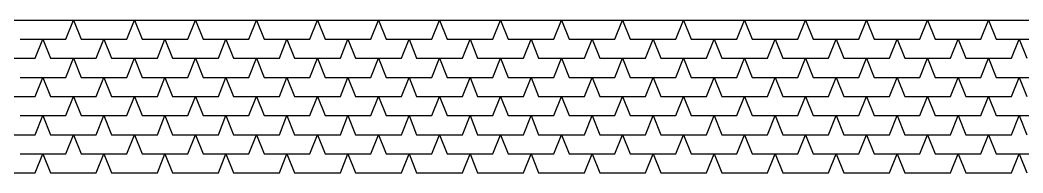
# Model space of a CAD drawing. Header units: inches. Extents: x 86794 to 87086, y 41803 to 41823.
# Drawn here: x 87032.651 to 87035.281, y 41821.33 to 41821.73 of the extents above; entities that cross this region are included whole.
import ezdxf

# ---------------------------------------------------------------- set-up
doc = ezdxf.new("R2010")
doc.units = ezdxf.units.IN
doc.header["$MEASUREMENT"] = 0

msp = doc.modelspace()

# ---------------------------------------------------------------- linework, layer by layer
at = {"ltscale": 0.006}
msp.add_line((87029.6509, 41821.7295), (87037.8509, 41821.7295), dxfattribs=at)
at = {"color": 250}
for p, q in [((87032.7709, 41821.6795), (87032.7909, 41821.7295)), ((87032.7909, 41821.7295), (87032.8109, 41821.6795)), ((87032.9309, 41821.6795), (87032.9509, 41821.7295)), ((87032.9509, 41821.7295), (87032.9709, 41821.6795)), ((87033.0909, 41821.6795), (87033.1109, 41821.7295)), ((87033.1109, 41821.7295), (87033.1309, 41821.6795)), ((87033.2509, 41821.6795), (87033.2709, 41821.7295)), ((87033.2709, 41821.7295), (87033.2909, 41821.6795)), ((87033.4109, 41821.6795), (87033.4309, 41821.7295)), ((87033.4309, 41821.7295), (87033.4509, 41821.6795)), ((87033.5709, 41821.6795), (87033.5909, 41821.7295)), ((87033.5909, 41821.7295), (87033.6109, 41821.6795)), ((87033.7309, 41821.6795), (87033.7509, 41821.7295)), ((87033.7509, 41821.7295), (87033.7709, 41821.6795)), ((87033.8909, 41821.6795), (87033.9109, 41821.7295)), ((87033.9109, 41821.7295), (87033.9309, 41821.6795)), ((87034.0509, 41821.6795), (87034.0709, 41821.7295)), ((87034.0709, 41821.7295), (87034.0909, 41821.6795)), ((87034.2109, 41821.6795), (87034.2309, 41821.7295)), ((87034.2309, 41821.7295), (87034.2509, 41821.6795)), ((87034.3709, 41821.6795), (87034.3909, 41821.7295)), ((87034.3909, 41821.7295), (87034.4109, 41821.6795)), ((87034.5309, 41821.6795), (87034.5509, 41821.7295)), ((87034.5509, 41821.7295), (87034.5709, 41821.6795)), ((87034.6909, 41821.6795), (87034.7109, 41821.7295)), ((87034.7109, 41821.7295), (87034.7309, 41821.6795)), ((87034.8509, 41821.6795), (87034.8709, 41821.7295)), ((87034.8709, 41821.7295), (87034.8909, 41821.6795)), ((87035.0109, 41821.6795), (87035.0309, 41821.7295)), ((87035.0309, 41821.7295), (87035.0509, 41821.6795)), ((87035.1709, 41821.6795), (87035.1909, 41821.7295)), ((87035.1909, 41821.7295), (87035.2109, 41821.6795)), ((87032.6509, 41821.6795), (87032.7709, 41821.6795)), ((87032.6909, 41821.6295), (87032.7109, 41821.6795)), ((87032.7109, 41821.6795), (87032.7309, 41821.6295)), ((87032.8109, 41821.6795), (87032.9309, 41821.6795)), ((87032.8509, 41821.6295), (87032.8709, 41821.6795)), ((87032.8709, 41821.6795), (87032.8909, 41821.6295)), ((87032.9709, 41821.6795), (87033.0909, 41821.6795)), ((87033.0109, 41821.6295), (87033.0309, 41821.6795)), ((87033.0309, 41821.6795), (87033.0509, 41821.6295)), ((87033.1309, 41821.6795), (87033.2509, 41821.6795)), ((87033.1709, 41821.6295), (87033.1909, 41821.6795)), ((87033.1909, 41821.6795), (87033.2109, 41821.6295)), ((87033.2909, 41821.6795), (87033.4109, 41821.6795)), ((87033.3309, 41821.6295), (87033.3509, 41821.6795)), ((87033.3509, 41821.6795), (87033.3709, 41821.6295)), ((87033.4509, 41821.6795), (87033.5709, 41821.6795)), ((87033.4909, 41821.6295), (87033.5109, 41821.6795)), ((87033.5109, 41821.6795), (87033.5309, 41821.6295)), ((87033.6109, 41821.6795), (87033.7309, 41821.6795)), ((87033.6509, 41821.6295), (87033.6709, 41821.6795)), ((87033.6709, 41821.6795), (87033.6909, 41821.6295)), ((87033.7709, 41821.6795), (87033.8909, 41821.6795)), ((87033.8109, 41821.6295), (87033.8309, 41821.6795)), ((87033.8309, 41821.6795), (87033.8509, 41821.6295)), ((87033.9309, 41821.6795), (87034.0509, 41821.6795)), ((87033.9709, 41821.6295), (87033.9909, 41821.6795)), ((87033.9909, 41821.6795), (87034.0109, 41821.6295)), ((87034.0909, 41821.6795), (87034.2109, 41821.6795)), ((87034.1309, 41821.6295), (87034.1509, 41821.6795)), ((87034.1509, 41821.6795), (87034.1709, 41821.6295)), ((87034.2509, 41821.6795), (87034.3709, 41821.6795)), ((87034.2909, 41821.6295), (87034.3109, 41821.6795)), ((87034.3109, 41821.6795), (87034.3309, 41821.6295)), ((87034.4109, 41821.6795), (87034.5309, 41821.6795)), ((87034.4509, 41821.6295), (87034.4709, 41821.6795)), ((87034.4709, 41821.6795), (87034.4909, 41821.6295)), ((87034.5709, 41821.6795), (87034.6909, 41821.6795)), ((87034.6109, 41821.6295), (87034.6309, 41821.6795)), ((87034.6309, 41821.6795), (87034.6509, 41821.6295)), ((87034.7309, 41821.6795), (87034.8509, 41821.6795)), ((87034.7709, 41821.6295), (87034.7909, 41821.6795)), ((87034.7909, 41821.6795), (87034.8109, 41821.6295)), ((87034.8909, 41821.6795), (87035.0109, 41821.6795)), ((87034.9309, 41821.6295), (87034.9509, 41821.6795)), ((87034.9509, 41821.6795), (87034.9709, 41821.6295)), ((87035.0509, 41821.6795), (87035.1709, 41821.6795)), ((87035.0909, 41821.6295), (87035.1109, 41821.6795)), ((87035.1109, 41821.6795), (87035.1309, 41821.6295)), ((87035.2109, 41821.6795), (87035.3309, 41821.6795)), ((87035.2509, 41821.6295), (87035.2709, 41821.6795)), ((87035.2709, 41821.6795), (87035.2909, 41821.6295)), ((87032.5709, 41821.6295), (87032.6909, 41821.6295)), ((87032.7309, 41821.6295), (87032.8509, 41821.6295)), ((87032.7709, 41821.5795), (87032.7909, 41821.6295)), ((87032.7909, 41821.6295), (87032.8109, 41821.5795)), ((87032.8909, 41821.6295), (87033.0109, 41821.6295)), ((87032.9309, 41821.5795), (87032.9509, 41821.6295)), ((87032.9509, 41821.6295), (87032.9709, 41821.5795)), ((87033.0509, 41821.6295), (87033.1709, 41821.6295)), ((87033.0909, 41821.5795), (87033.1109, 41821.6295)), ((87033.1109, 41821.6295), (87033.1309, 41821.5795)), ((87033.2109, 41821.6295), (87033.3309, 41821.6295)), ((87033.2509, 41821.5795), (87033.2709, 41821.6295)), ((87033.2709, 41821.6295), (87033.2909, 41821.5795)), ((87033.3709, 41821.6295), (87033.4909, 41821.6295)), ((87033.4109, 41821.5795), (87033.4309, 41821.6295)), ((87033.4309, 41821.6295), (87033.4509, 41821.5795)), ((87033.5309, 41821.6295), (87033.6509, 41821.6295)), ((87033.5709, 41821.5795), (87033.5909, 41821.6295)), ((87033.5909, 41821.6295), (87033.6109, 41821.5795)), ((87033.6909, 41821.6295), (87033.8109, 41821.6295)), ((87033.7309, 41821.5795), (87033.7509, 41821.6295)), ((87033.7509, 41821.6295), (87033.7709, 41821.5795)), ((87033.8509, 41821.6295), (87033.9709, 41821.6295)), ((87033.8909, 41821.5795), (87033.9109, 41821.6295)), ((87033.9109, 41821.6295), (87033.9309, 41821.5795)), ((87034.0109, 41821.6295), (87034.1309, 41821.6295)), ((87034.0509, 41821.5795), (87034.0709, 41821.6295)), ((87034.0709, 41821.6295), (87034.0909, 41821.5795)), ((87034.1709, 41821.6295), (87034.2909, 41821.6295)), ((87034.2109, 41821.5795), (87034.2309, 41821.6295)), ((87034.2309, 41821.6295), (87034.2509, 41821.5795)), ((87034.3309, 41821.6295), (87034.4509, 41821.6295)), ((87034.3709, 41821.5795), (87034.3909, 41821.6295)), ((87034.3909, 41821.6295), (87034.4109, 41821.5795)), ((87034.4909, 41821.6295), (87034.6109, 41821.6295)), ((87034.5309, 41821.5795), (87034.5509, 41821.6295)), ((87034.5509, 41821.6295), (87034.5709, 41821.5795)), ((87034.6509, 41821.6295), (87034.7709, 41821.6295)), ((87034.6909, 41821.5795), (87034.7109, 41821.6295)), ((87034.7109, 41821.6295), (87034.7309, 41821.5795)), ((87034.8109, 41821.6295), (87034.9309, 41821.6295)), ((87034.8509, 41821.5795), (87034.8709, 41821.6295)), ((87034.8709, 41821.6295), (87034.8909, 41821.5795)), ((87034.9709, 41821.6295), (87035.0909, 41821.6295)), ((87035.0109, 41821.5795), (87035.0309, 41821.6295)), ((87035.0309, 41821.6295), (87035.0509, 41821.5795)), ((87035.1309, 41821.6295), (87035.2509, 41821.6295)), ((87035.1709, 41821.5795), (87035.1909, 41821.6295)), ((87035.1909, 41821.6295), (87035.2109, 41821.5795)), ((87032.6509, 41821.5795), (87032.7709, 41821.5795)), ((87032.6909, 41821.5295), (87032.7109, 41821.5795)), ((87032.7109, 41821.5795), (87032.7309, 41821.5295)), ((87032.8109, 41821.5795), (87032.9309, 41821.5795)), ((87032.8509, 41821.5295), (87032.8709, 41821.5795)), ((87032.8709, 41821.5795), (87032.8909, 41821.5295)), ((87032.9709, 41821.5795), (87033.0909, 41821.5795)), ((87033.0109, 41821.5295), (87033.0309, 41821.5795)), ((87033.0309, 41821.5795), (87033.0509, 41821.5295)), ((87033.1309, 41821.5795), (87033.2509, 41821.5795)), ((87033.1709, 41821.5295), (87033.1909, 41821.5795)), ((87033.1909, 41821.5795), (87033.2109, 41821.5295)), ((87033.2909, 41821.5795), (87033.4109, 41821.5795)), ((87033.3309, 41821.5295), (87033.3509, 41821.5795)), ((87033.3509, 41821.5795), (87033.3709, 41821.5295)), ((87033.4509, 41821.5795), (87033.5709, 41821.5795)), ((87033.4909, 41821.5295), (87033.5109, 41821.5795)), ((87033.5109, 41821.5795), (87033.5309, 41821.5295)), ((87033.6109, 41821.5795), (87033.7309, 41821.5795)), ((87033.6509, 41821.5295), (87033.6709, 41821.5795)), ((87033.6709, 41821.5795), (87033.6909, 41821.5295)), ((87033.7709, 41821.5795), (87033.8909, 41821.5795)), ((87033.8109, 41821.5295), (87033.8309, 41821.5795)), ((87033.8309, 41821.5795), (87033.8509, 41821.5295)), ((87033.9309, 41821.5795), (87034.0509, 41821.5795)), ((87033.9709, 41821.5295), (87033.9909, 41821.5795)), ((87033.9909, 41821.5795), (87034.0109, 41821.5295)), ((87034.0909, 41821.5795), (87034.2109, 41821.5795)), ((87034.1309, 41821.5295), (87034.1509, 41821.5795)), ((87034.1509, 41821.5795), (87034.1709, 41821.5295)), ((87034.2509, 41821.5795), (87034.3709, 41821.5795)), ((87034.2909, 41821.5295), (87034.3109, 41821.5795)), ((87034.3109, 41821.5795), (87034.3309, 41821.5295)), ((87034.4109, 41821.5795), (87034.5309, 41821.5795)), ((87034.4509, 41821.5295), (87034.4709, 41821.5795)), ((87034.4709, 41821.5795), (87034.4909, 41821.5295)), ((87034.5709, 41821.5795), (87034.6909, 41821.5795)), ((87034.6109, 41821.5295), (87034.6309, 41821.5795)), ((87034.6309, 41821.5795), (87034.6509, 41821.5295)), ((87034.7309, 41821.5795), (87034.8509, 41821.5795)), ((87034.7709, 41821.5295), (87034.7909, 41821.5795)), ((87034.7909, 41821.5795), (87034.8109, 41821.5295)), ((87034.8909, 41821.5795), (87035.0109, 41821.5795)), ((87034.9309, 41821.5295), (87034.9509, 41821.5795)), ((87034.9509, 41821.5795), (87034.9709, 41821.5295)), ((87035.0509, 41821.5795), (87035.1709, 41821.5795)), ((87035.0909, 41821.5295), (87035.1109, 41821.5795)), ((87035.1109, 41821.5795), (87035.1309, 41821.5295)), ((87035.2109, 41821.5795), (87035.3309, 41821.5795)), ((87035.2509, 41821.5295), (87035.2709, 41821.5795)), ((87035.2709, 41821.5795), (87035.2909, 41821.5295)), ((87032.5709, 41821.5295), (87032.6909, 41821.5295)), ((87032.7309, 41821.5295), (87032.8509, 41821.5295)), ((87032.7709, 41821.4795), (87032.7909, 41821.5295)), ((87032.7909, 41821.5295), (87032.8109, 41821.4795)), ((87032.8909, 41821.5295), (87033.0109, 41821.5295)), ((87032.9309, 41821.4795), (87032.9509, 41821.5295)), ((87032.9509, 41821.5295), (87032.9709, 41821.4795)), ((87033.0509, 41821.5295), (87033.1709, 41821.5295)), ((87033.0909, 41821.4795), (87033.1109, 41821.5295)), ((87033.1109, 41821.5295), (87033.1309, 41821.4795)), ((87033.2109, 41821.5295), (87033.3309, 41821.5295)), ((87033.2509, 41821.4795), (87033.2709, 41821.5295)), ((87033.2709, 41821.5295), (87033.2909, 41821.4795)), ((87033.3709, 41821.5295), (87033.4909, 41821.5295)), ((87033.4109, 41821.4795), (87033.4309, 41821.5295)), ((87033.4309, 41821.5295), (87033.4509, 41821.4795)), ((87033.5309, 41821.5295), (87033.6509, 41821.5295)), ((87033.5709, 41821.4795), (87033.5909, 41821.5295)), ((87033.5909, 41821.5295), (87033.6109, 41821.4795)), ((87033.6909, 41821.5295), (87033.8109, 41821.5295)), ((87033.7309, 41821.4795), (87033.7509, 41821.5295)), ((87033.7509, 41821.5295), (87033.7709, 41821.4795)), ((87033.8509, 41821.5295), (87033.9709, 41821.5295)), ((87033.8909, 41821.4795), (87033.9109, 41821.5295)), ((87033.9109, 41821.5295), (87033.9309, 41821.4795)), ((87034.0109, 41821.5295), (87034.1309, 41821.5295)), ((87034.0509, 41821.4795), (87034.0709, 41821.5295)), ((87034.0709, 41821.5295), (87034.0909, 41821.4795)), ((87034.1709, 41821.5295), (87034.2909, 41821.5295)), ((87034.2109, 41821.4795), (87034.2309, 41821.5295)), ((87034.2309, 41821.5295), (87034.2509, 41821.4795)), ((87034.3309, 41821.5295), (87034.4509, 41821.5295)), ((87034.3709, 41821.4795), (87034.3909, 41821.5295)), ((87034.3909, 41821.5295), (87034.4109, 41821.4795)), ((87034.4909, 41821.5295), (87034.6109, 41821.5295)), ((87034.5309, 41821.4795), (87034.5509, 41821.5295)), ((87034.5509, 41821.5295), (87034.5709, 41821.4795)), ((87034.6509, 41821.5295), (87034.7709, 41821.5295)), ((87034.6909, 41821.4795), (87034.7109, 41821.5295)), ((87034.7109, 41821.5295), (87034.7309, 41821.4795)), ((87034.8109, 41821.5295), (87034.9309, 41821.5295)), ((87034.8509, 41821.4795), (87034.8709, 41821.5295)), ((87034.8709, 41821.5295), (87034.8909, 41821.4795)), ((87034.9709, 41821.5295), (87035.0909, 41821.5295)), ((87035.0109, 41821.4795), (87035.0309, 41821.5295)), ((87035.0309, 41821.5295), (87035.0509, 41821.4795)), ((87035.1309, 41821.5295), (87035.2509, 41821.5295)), ((87035.1709, 41821.4795), (87035.1909, 41821.5295)), ((87035.1909, 41821.5295), (87035.2109, 41821.4795)), ((87032.6509, 41821.4795), (87032.7709, 41821.4795)), ((87032.6909, 41821.4295), (87032.7109, 41821.4795)), ((87032.7109, 41821.4795), (87032.7309, 41821.4295)), ((87032.8109, 41821.4795), (87032.9309, 41821.4795)), ((87032.8509, 41821.4295), (87032.8709, 41821.4795)), ((87032.8709, 41821.4795), (87032.8909, 41821.4295)), ((87032.9709, 41821.4795), (87033.0909, 41821.4795)), ((87033.0109, 41821.4295), (87033.0309, 41821.4795)), ((87033.0309, 41821.4795), (87033.0509, 41821.4295)), ((87033.1309, 41821.4795), (87033.2509, 41821.4795)), ((87033.1709, 41821.4295), (87033.1909, 41821.4795)), ((87033.1909, 41821.4795), (87033.2109, 41821.4295)), ((87033.2909, 41821.4795), (87033.4109, 41821.4795)), ((87033.3309, 41821.4295), (87033.3509, 41821.4795)), ((87033.3509, 41821.4795), (87033.3709, 41821.4295)), ((87033.4509, 41821.4795), (87033.5709, 41821.4795)), ((87033.4909, 41821.4295), (87033.5109, 41821.4795)), ((87033.5109, 41821.4795), (87033.5309, 41821.4295)), ((87033.6109, 41821.4795), (87033.7309, 41821.4795)), ((87033.6509, 41821.4295), (87033.6709, 41821.4795)), ((87033.6709, 41821.4795), (87033.6909, 41821.4295)), ((87033.7709, 41821.4795), (87033.8909, 41821.4795)), ((87033.8109, 41821.4295), (87033.8309, 41821.4795)), ((87033.8309, 41821.4795), (87033.8509, 41821.4295)), ((87033.9309, 41821.4795), (87034.0509, 41821.4795)), ((87033.9709, 41821.4295), (87033.9909, 41821.4795)), ((87033.9909, 41821.4795), (87034.0109, 41821.4295)), ((87034.0909, 41821.4795), (87034.2109, 41821.4795)), ((87034.1309, 41821.4295), (87034.1509, 41821.4795)), ((87034.1509, 41821.4795), (87034.1709, 41821.4295)), ((87034.2509, 41821.4795), (87034.3709, 41821.4795)), ((87034.2909, 41821.4295), (87034.3109, 41821.4795)), ((87034.3109, 41821.4795), (87034.3309, 41821.4295)), ((87034.4109, 41821.4795), (87034.5309, 41821.4795)), ((87034.4509, 41821.4295), (87034.4709, 41821.4795)), ((87034.4709, 41821.4795), (87034.4909, 41821.4295)), ((87034.5709, 41821.4795), (87034.6909, 41821.4795)), ((87034.6109, 41821.4295), (87034.6309, 41821.4795)), ((87034.6309, 41821.4795), (87034.6509, 41821.4295)), ((87034.7309, 41821.4795), (87034.8509, 41821.4795)), ((87034.7709, 41821.4295), (87034.7909, 41821.4795)), ((87034.7909, 41821.4795), (87034.8109, 41821.4295)), ((87034.8909, 41821.4795), (87035.0109, 41821.4795)), ((87034.9309, 41821.4295), (87034.9509, 41821.4795)), ((87034.9509, 41821.4795), (87034.9709, 41821.4295)), ((87035.0509, 41821.4795), (87035.1709, 41821.4795)), ((87035.0909, 41821.4295), (87035.1109, 41821.4795)), ((87035.1109, 41821.4795), (87035.1309, 41821.4295)), ((87035.2109, 41821.4795), (87035.3309, 41821.4795)), ((87035.2509, 41821.4295), (87035.2709, 41821.4795)), ((87035.2709, 41821.4795), (87035.2909, 41821.4295)), ((87032.5709, 41821.4295), (87032.6909, 41821.4295)), ((87032.7309, 41821.4295), (87032.8509, 41821.4295)), ((87032.7709, 41821.3795), (87032.7909, 41821.4295)), ((87032.7909, 41821.4295), (87032.8109, 41821.3795)), ((87032.8909, 41821.4295), (87033.0109, 41821.4295)), ((87032.9309, 41821.3795), (87032.9509, 41821.4295)), ((87032.9509, 41821.4295), (87032.9709, 41821.3795)), ((87033.0509, 41821.4295), (87033.1709, 41821.4295)), ((87033.0909, 41821.3795), (87033.1109, 41821.4295)), ((87033.1109, 41821.4295), (87033.1309, 41821.3795)), ((87033.2109, 41821.4295), (87033.3309, 41821.4295)), ((87033.2509, 41821.3795), (87033.2709, 41821.4295)), ((87033.2709, 41821.4295), (87033.2909, 41821.3795)), ((87033.3709, 41821.4295), (87033.4909, 41821.4295)), ((87033.4109, 41821.3795), (87033.4309, 41821.4295)), ((87033.4309, 41821.4295), (87033.4509, 41821.3795)), ((87033.5309, 41821.4295), (87033.6509, 41821.4295)), ((87033.5709, 41821.3795), (87033.5909, 41821.4295)), ((87033.5909, 41821.4295), (87033.6109, 41821.3795)), ((87033.6909, 41821.4295), (87033.8109, 41821.4295)), ((87033.7309, 41821.3795), (87033.7509, 41821.4295)), ((87033.7509, 41821.4295), (87033.7709, 41821.3795)), ((87033.8509, 41821.4295), (87033.9709, 41821.4295)), ((87033.8909, 41821.3795), (87033.9109, 41821.4295)), ((87033.9109, 41821.4295), (87033.9309, 41821.3795)), ((87034.0109, 41821.4295), (87034.1309, 41821.4295)), ((87034.0509, 41821.3795), (87034.0709, 41821.4295)), ((87034.0709, 41821.4295), (87034.0909, 41821.3795)), ((87034.1709, 41821.4295), (87034.2909, 41821.4295)), ((87034.2109, 41821.3795), (87034.2309, 41821.4295)), ((87034.2309, 41821.4295), (87034.2509, 41821.3795)), ((87034.3309, 41821.4295), (87034.4509, 41821.4295)), ((87034.3709, 41821.3795), (87034.3909, 41821.4295)), ((87034.3909, 41821.4295), (87034.4109, 41821.3795)), ((87034.4909, 41821.4295), (87034.6109, 41821.4295)), ((87034.5309, 41821.3795), (87034.5509, 41821.4295)), ((87034.5509, 41821.4295), (87034.5709, 41821.3795)), ((87034.6509, 41821.4295), (87034.7709, 41821.4295)), ((87034.6909, 41821.3795), (87034.7109, 41821.4295)), ((87034.7109, 41821.4295), (87034.7309, 41821.3795)), ((87034.8109, 41821.4295), (87034.9309, 41821.4295)), ((87034.8509, 41821.3795), (87034.8709, 41821.4295)), ((87034.8709, 41821.4295), (87034.8909, 41821.3795)), ((87034.9709, 41821.4295), (87035.0909, 41821.4295)), ((87035.0109, 41821.3795), (87035.0309, 41821.4295)), ((87035.0309, 41821.4295), (87035.0509, 41821.3795)), ((87035.1309, 41821.4295), (87035.2509, 41821.4295)), ((87035.1709, 41821.3795), (87035.1909, 41821.4295)), ((87035.1909, 41821.4295), (87035.2109, 41821.3795)), ((87032.6509, 41821.3795), (87032.7709, 41821.3795)), ((87032.6909, 41821.3295), (87032.7109, 41821.3795)), ((87032.7109, 41821.3795), (87032.7309, 41821.3295)), ((87032.8109, 41821.3795), (87032.9309, 41821.3795)), ((87032.8509, 41821.3295), (87032.8709, 41821.3795)), ((87032.8709, 41821.3795), (87032.8909, 41821.3295)), ((87032.9709, 41821.3795), (87033.0909, 41821.3795)), ((87033.0109, 41821.3295), (87033.0309, 41821.3795)), ((87033.0309, 41821.3795), (87033.0509, 41821.3295)), ((87033.1309, 41821.3795), (87033.2509, 41821.3795)), ((87033.1709, 41821.3295), (87033.1909, 41821.3795)), ((87033.1909, 41821.3795), (87033.2109, 41821.3295)), ((87033.2909, 41821.3795), (87033.4109, 41821.3795)), ((87033.3309, 41821.3295), (87033.3509, 41821.3795)), ((87033.3509, 41821.3795), (87033.3709, 41821.3295)), ((87033.4509, 41821.3795), (87033.5709, 41821.3795)), ((87033.4909, 41821.3295), (87033.5109, 41821.3795)), ((87033.5109, 41821.3795), (87033.5309, 41821.3295)), ((87033.6109, 41821.3795), (87033.7309, 41821.3795)), ((87033.6509, 41821.3295), (87033.6709, 41821.3795)), ((87033.6709, 41821.3795), (87033.6909, 41821.3295)), ((87033.7709, 41821.3795), (87033.8909, 41821.3795)), ((87033.8109, 41821.3295), (87033.8309, 41821.3795)), ((87033.8309, 41821.3795), (87033.8509, 41821.3295)), ((87033.9309, 41821.3795), (87034.0509, 41821.3795)), ((87033.9709, 41821.3295), (87033.9909, 41821.3795)), ((87033.9909, 41821.3795), (87034.0109, 41821.3295)), ((87034.0909, 41821.3795), (87034.2109, 41821.3795)), ((87034.1309, 41821.3295), (87034.1509, 41821.3795)), ((87034.1509, 41821.3795), (87034.1709, 41821.3295)), ((87034.2509, 41821.3795), (87034.3709, 41821.3795)), ((87034.2909, 41821.3295), (87034.3109, 41821.3795)), ((87034.3109, 41821.3795), (87034.3309, 41821.3295)), ((87034.4109, 41821.3795), (87034.5309, 41821.3795)), ((87034.4509, 41821.3295), (87034.4709, 41821.3795)), ((87034.4709, 41821.3795), (87034.4909, 41821.3295)), ((87034.5709, 41821.3795), (87034.6909, 41821.3795)), ((87034.6109, 41821.3295), (87034.6309, 41821.3795)), ((87034.6309, 41821.3795), (87034.6509, 41821.3295)), ((87034.7309, 41821.3795), (87034.8509, 41821.3795)), ((87034.7709, 41821.3295), (87034.7909, 41821.3795)), ((87034.7909, 41821.3795), (87034.8109, 41821.3295)), ((87034.8909, 41821.3795), (87035.0109, 41821.3795)), ((87034.9309, 41821.3295), (87034.9509, 41821.3795)), ((87034.9509, 41821.3795), (87034.9709, 41821.3295)), ((87035.0509, 41821.3795), (87035.1709, 41821.3795)), ((87035.0909, 41821.3295), (87035.1109, 41821.3795)), ((87035.1109, 41821.3795), (87035.1309, 41821.3295)), ((87035.2109, 41821.3795), (87035.3309, 41821.3795)), ((87035.2509, 41821.3295), (87035.2709, 41821.3795)), ((87035.2709, 41821.3795), (87035.2909, 41821.3295)), ((87032.5709, 41821.3295), (87032.6909, 41821.3295)), ((87032.7309, 41821.3295), (87032.8509, 41821.3295)), ((87032.8909, 41821.3295), (87033.0109, 41821.3295)), ((87033.0509, 41821.3295), (87033.1709, 41821.3295)), ((87033.2109, 41821.3295), (87033.3309, 41821.3295)), ((87033.3709, 41821.3295), (87033.4909, 41821.3295)), ((87033.5309, 41821.3295), (87033.6509, 41821.3295)), ((87033.6909, 41821.3295), (87033.8109, 41821.3295)), ((87033.8509, 41821.3295), (87033.9709, 41821.3295)), ((87034.0109, 41821.3295), (87034.1309, 41821.3295)), ((87034.1709, 41821.3295), (87034.2909, 41821.3295)), ((87034.3309, 41821.3295), (87034.4509, 41821.3295)), ((87034.4909, 41821.3295), (87034.6109, 41821.3295)), ((87034.6509, 41821.3295), (87034.7709, 41821.3295)), ((87034.8109, 41821.3295), (87034.9309, 41821.3295)), ((87034.9709, 41821.3295), (87035.0909, 41821.3295)), ((87035.1309, 41821.3295), (87035.2509, 41821.3295))]:
    msp.add_line(p, q, dxfattribs=at)

doc.saveas('drawing.dxf')
